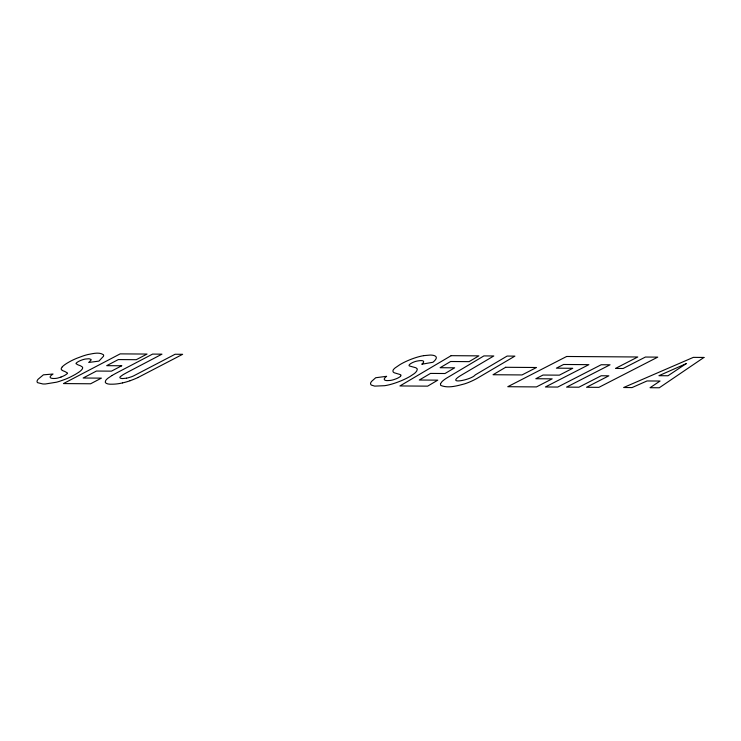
<?xml version="1.0" encoding="UTF-8"?>
<svg xmlns="http://www.w3.org/2000/svg" width="741" height="741" viewBox="0 0 741 741"><rect width="100%" height="100%" fill="white"/><g stroke="black" fill="none" stroke-linecap="round" stroke-linejoin="round"><path stroke-width="1.11" d="M400.548 376.289L401.038 375.381A14.125 3.538 -21.9 0 0 399.964 374.483L394.332 372.797A25.685 6.428 -21.9 0 1 392.971 370.63A14.403 3.603 -21.9 0 1 395.175 367.879L400.084 364.535A21.267 5.326 -21.9 0 1 423.704 355.652M78.49 372.408L76.629 373.612A26.148 6.549 -21.9 0 1 74.674 374.779L70.96 376.743A19.979 5.002 -21.9 0 1 65.013 379.373L59.715 381.254A21.072 5.28 -21.9 0 1 56.483 382.199L45.507 383.968A48.758 12.208 -21.9 0 1 42.895 383.977L37.596 382.671A25.889 6.484 -21.9 0 1 37.059 381.671L37.05 381.374A20.415 5.113 -21.9 0 1 38.115 379.235L43.395 374.835L53.028 374.02C45.034 379.17 55.556 379.086 59.039 377.678A8.679 2.177 -21.9 0 0 60.234 377.308L61.003 377.039M112.03 375.502L108.047 378.151A16.96 4.242 -21.9 0 0 105.75 380.42C103.342 383.94 109.446 384.357 111.632 384.19A44.914 11.245 -21.9 0 0 116.078 383.986A31.307 7.836 -21.9 0 0 120.755 383.292L122.552 382.902M138.178 377.419L182.638 354.309L175.098 354.254L133.649 375.863A6.725 1.686 -21.9 0 1 131.176 376.882L128.341 377.762A10.309 2.584 -21.9 0 1 126.489 378.188M126.489 378.188L122.691 378.549M423.704 355.652L430.262 355.059A32.493 8.132 -21.9 0 1 436.116 356.93A22.536 5.641 -21.9 0 1 432.901 362.275L421.749 364.239A11.782 2.945 -21.9 0 0 423.63 361.608A12.81 3.205 -21.9 0 0 421.221 360.598A15.617 3.909 -21.9 0 0 416.525 361.191A5.28 1.325 -21.9 0 0 411.218 363.294A5.808 1.454 -21.9 0 0 409.115 365.137A8.095 2.028 -21.9 0 0 409.717 366.054L415.933 367.777L417.34 369.009C417.053 372.64 412.876 374.381 410.273 376.28A21.081 5.28 -21.9 0 1 402.65 380.142A23.842 5.965 -21.9 0 1 394.221 383.347A22.11 5.539 -21.9 0 1 384.653 385.69L374.705 386.117L371.278 385.061L370.593 384.07A21.461 5.372 -21.9 0 1 371.676 381.319L375.706 377.743L386.626 376.317A11.976 3.001 -21.9 0 0 384.283 379.466A16.534 4.14 -21.9 0 0 387.348 380.605L390.099 380.457A8.818 2.204 -21.9 0 0 393.601 379.698L396.389 378.707A5.743 1.436 -21.9 0 0 400.548 376.289M62.346 370.417L61.401 369.574A17.228 4.316 -21.9 0 1 62.374 366.767M62.309 366.786A18.117 4.539 -21.9 0 1 67.968 362.655L70.414 361.265A19.942 4.992 -21.9 0 1 76.749 358.301L82.844 356.032A20.498 5.131 -21.9 0 1 87.966 354.531C92.894 353.698 99.053 351.725 103.453 354.772A21.35 5.344 -21.9 0 1 103.425 356.347L98.933 361.108L88.716 362.469L90.986 360.2A9.485 2.371 -21.9 0 0 91.06 359.459L89.077 358.737L85.271 359.052A8.225 2.056 -21.9 0 0 83.511 359.478A8.484 2.121 -21.9 0 0 82.427 359.811L81.399 360.172A5.882 1.473 -21.9 0 0 78.361 361.58A7.271 1.815 -21.9 0 0 77.592 362.034L76.971 362.46A4.826 1.204 -21.9 0 0 75.99 363.655L78.213 364.97A104.453 26.157 -21.9 0 1 80.537 365.813L82.297 366.952A17.191 4.307 -21.9 0 1 78.611 372.39M62.337 370.417A69.45 17.386 -21.9 0 0 64.652 371.398L67.514 373.001A4.576 1.149 -21.9 0 1 66.986 373.853L65.764 374.742A9.003 2.251 -21.9 0 1 64.875 375.279L64.55 375.455A6.771 1.695 -21.9 0 1 61.003 377.039M122.71 378.54A14.913 3.733 -21.9 0 1 119.903 377.697L119.885 377.447A6.039 1.51 -21.9 0 1 120.301 376.697L123.052 374.714A46.303 11.597 -21.9 0 1 128.878 371.519L161.955 354.161L152.581 354.096L117.374 372.538A44.553 11.152 -21.9 0 0 112.011 375.502M130.073 380.754A20.637 5.168 -21.9 0 1 122.58 382.884M138.196 377.438A22.035 5.52 -21.9 0 1 130.083 380.707M440.45 383.847L440.7 385.403C448.175 388.534 456.965 385.876 464.505 383.884A14.839 3.714 -21.9 0 0 470.174 381.763A22.434 5.613 -21.9 0 0 476.926 378.456L514.902 356.125L507.113 356.069L475.222 374.918C471.498 379.985 443.618 385.459 461.893 374.826L493.784 355.976L483.919 355.902L446.249 378.336A21.452 5.372 -21.9 0 0 441.932 381.708L440.45 383.847M703.95 357.449L659.286 387.775L650.052 387.71L660.055 381.041L647.032 380.957L632.045 387.58L623.644 387.524L693.344 357.375L703.95 357.449M686.212 363.636L668.002 375.761L658.925 375.696L686.212 363.636M451.149 355.671L399.936 385.95L427.65 386.144L437.774 380.152L419.304 380.022L430.484 373.418L445.008 373.52L454.65 367.814L440.126 367.712L450.63 361.506L469.109 361.636L478.862 355.865L451.149 355.671M505.64 367.286L493.043 374.733L522.025 374.937L536.493 367.508L505.64 367.286M121.7 365.767L111.437 371.148L96.441 371.046L83.149 378.012L101.397 378.132L90.624 383.773L63.467 383.579L120.172 353.874L147.051 354.059L136.27 359.7L118.338 359.57L106.704 365.665L121.7 365.767M566.633 356.486L507.78 386.709L536.465 386.913L552.165 378.846L535.817 378.734L543.014 375.039L559.362 375.159L572.737 368.286L556.389 368.166L563.586 364.479L588.863 364.655L545.404 386.969L557.741 387.061L601.21 364.739L610.028 364.804L566.559 387.117L578.906 387.21L601.201 375.761L608.843 375.817L586.548 387.265L598.895 387.348L657.758 357.125L645.411 357.042L623.116 368.49L615.475 368.434L637.769 356.986L566.633 356.486"/></g></svg>
